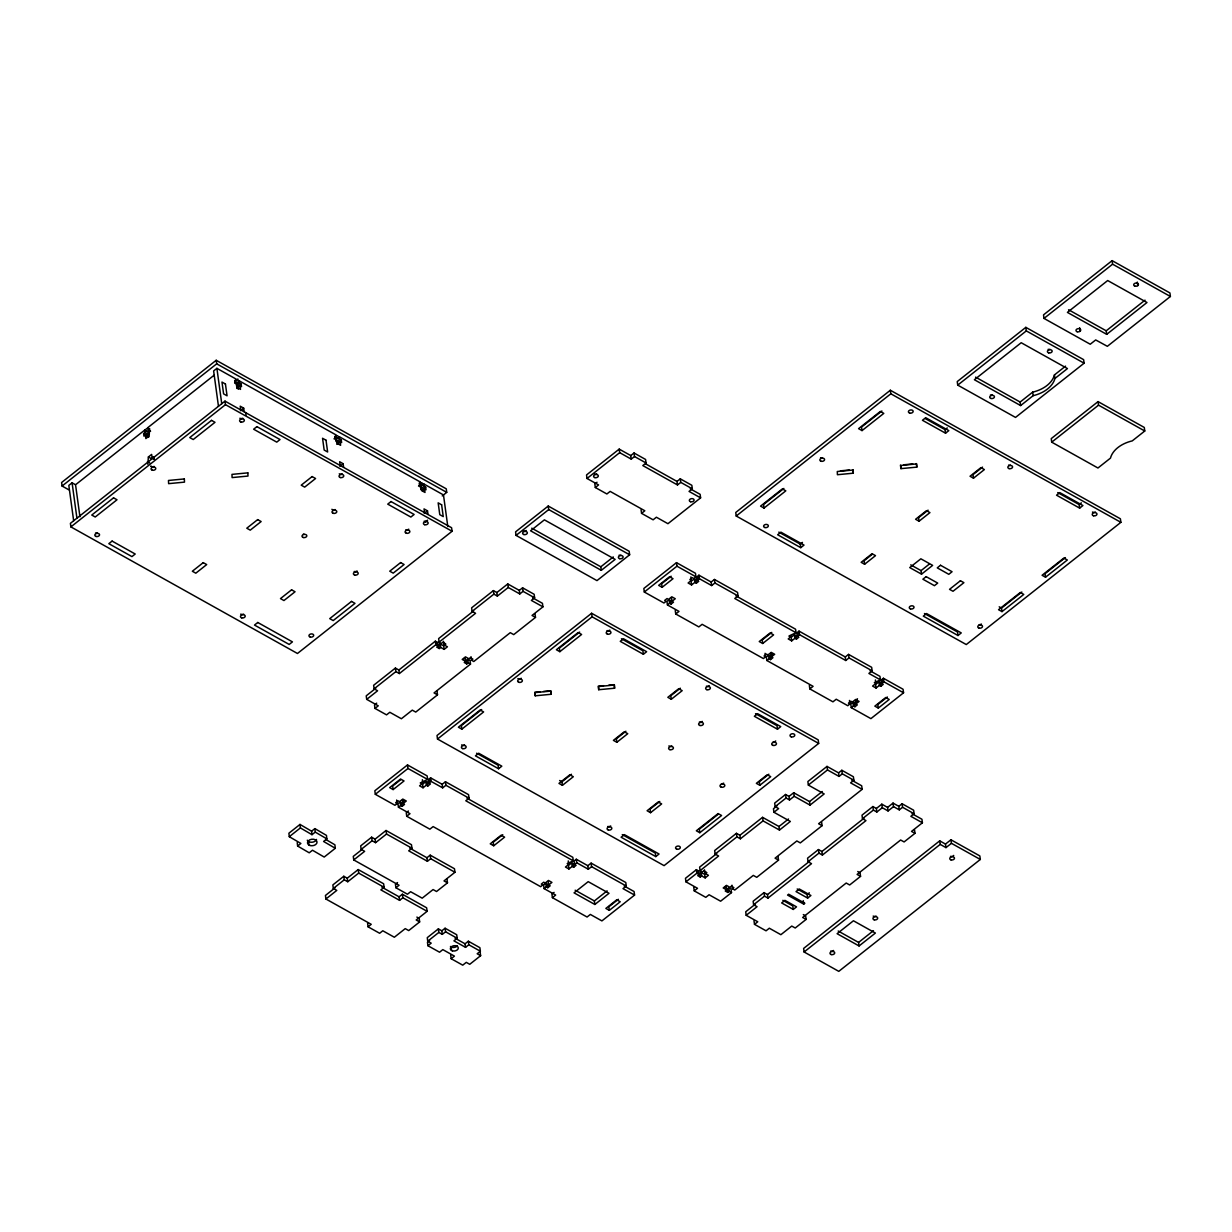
<?xml version="1.0" encoding="UTF-8"?>
<svg xmlns="http://www.w3.org/2000/svg" width="1232" height="1232" viewBox="0 0 1232 1232"><rect width="100%" height="100%" fill="white"/><g stroke="black" fill="none" stroke-linecap="round" stroke-linejoin="round"><path stroke-width="1.5" d="M442.242 495.926L446.739 492.369L446.261 488.827L216.201 360.283L61.6 482.513L62.077 486.039L68.807 489.797M62.077 486.039L216.693 363.825L216.201 360.283M75.368 484.653L72.087 482.821L68.823 485.408L73.658 520.766M236.744 388.419L240.009 385.832L240.502 389.374L237.037 387.433L236.544 383.891L235.035 383.06L234.681 380.457L236.19 381.304L235.866 378.948L216.894 368.337L213.629 370.924L218.464 406.298M144.683 430.107L145.006 432.463L143.605 433.572L147.07 435.512L148.487 434.403L148.163 432.032L144.683 430.107L75.552 484.761L79.941 516.762M214.368 375.021L147.963 427.519L148.287 429.876L150.597 431.169M148.287 429.876L149.688 428.751L149.118 436.005L145.853 438.592L145.376 435.05L143.959 436.174L143.605 433.572M334.118 438.946L336.29 437.237L335.966 434.881L239.331 380.888L236.067 383.46L238.253 389.25M236.39 385.816L239.655 383.244L239.331 380.888M147.794 464.233L148.379 456.98L151.644 454.392L152.121 457.934L154.431 459.228M237.899 386.663L241.164 384.076L239.655 383.244M152.121 457.934L153.538 456.81L153.892 459.413M225.009 401.124L70.393 523.354L70.886 526.896L297.466 653.484L452.082 531.269L451.59 527.727L225.009 401.124L225.487 404.666L452.082 531.269M70.886 526.896L225.487 404.666M240.425 410.718L243.69 408.146L240.225 406.206L240.717 409.748M339.431 436.806L336.167 439.393L336.49 441.749L337.999 442.596L341.264 440.009L339.755 439.177L339.431 436.806L420.358 482.02L420.682 484.392L418.51 486.101M336.49 441.749L339.755 439.177M336.844 444.352L340.109 441.764L341.618 442.596L341.264 440.009M339.847 466.281L343.112 463.694L339.647 461.754L340.14 465.296M423.823 483.96L420.559 486.548L420.882 488.904L422.391 489.751L425.656 487.164L424.147 486.317L423.823 483.96L443.474 494.941L447.817 526.588M420.882 488.904L424.147 486.317M422.33 490.644L424.501 488.919L426.01 489.751L425.656 487.164M424.239 513.421L427.504 510.849L424.039 508.908L424.532 512.45M425.41 521.921L427.581 520.197M630.769 455.578L634.033 452.991L634.511 456.533L631.246 459.12L630.769 455.578L619.203 449.11L586.54 474.936L587.017 478.478L598.583 484.931L595.318 487.518L606.883 493.97L610.148 491.399L644.829 510.772L641.564 513.359L653.114 519.812L656.379 517.224L667.944 523.692L700.608 497.867L700.13 494.325L690.213 488.796M548.24 506.044L515.577 531.854L516.054 535.396L596.981 580.611L629.644 554.785L629.167 551.258L548.24 506.044L548.717 509.571L629.644 554.785M587.017 478.478L619.681 452.652L619.203 449.11M516.054 535.396L548.717 509.571M597.012 482.251L594.825 483.976L595.318 487.518M634.033 452.991L645.583 459.459L646.076 462.986L642.811 465.573L677.492 484.946L680.757 482.374L680.264 478.832L676.999 481.419L677.492 484.946M398.875 670.008L435.358 641.179L435.835 644.706L399.368 673.55L398.875 670.008L395.41 668.067L373.635 685.285L374.112 688.827L377.593 690.767L366.705 699.36L378.255 705.828L374.99 708.415L386.555 714.868L389.82 712.281L401.386 718.749L412.273 710.14L415.738 712.081L437.514 694.863L437.021 691.321M496.866 592.546L507.753 583.937L508.246 587.479L497.358 596.088L496.866 592.546L493.401 590.605L471.625 607.823L472.102 611.365L475.583 613.29L439.1 642.134L441.41 643.427L442.827 642.303L445.368 643.72L443.951 644.844L447.432 646.785L444.167 649.356L440.686 647.431L440.209 643.889L438.792 645.014L439.27 648.54L440.686 647.431M374.112 688.827L395.888 671.609L395.41 668.067M472.102 611.365L493.878 594.147L493.401 590.605M375.745 688.303L366.212 695.834L366.705 699.36M473.627 610.918L438.623 638.592L439.1 642.134M435.358 641.179L437.668 642.473L436.251 643.581L438.792 645.014M437.668 642.473L438.145 645.999L436.729 647.123L439.27 648.54M444.167 649.356L443.674 645.83L445.845 644.105M376.684 703.149L374.513 704.873L374.99 708.415M522.584 587.818L523.061 591.345L519.796 593.932L519.319 590.39L522.584 587.818L534.149 594.271L534.626 597.813L531.362 600.4L542.927 606.852L532.039 615.461L535.504 617.401L513.729 634.619L510.264 632.678L473.781 661.507L471.471 660.213L470.994 656.687M463.756 658.966L465.172 657.842L465.665 661.384L464.248 662.493L466.789 663.925L468.206 662.801L467.729 659.259L466.312 660.383L466.789 663.925M471.471 660.213L472.888 659.105L470.347 657.672L468.93 658.797L465.465 656.856L462.2 659.443L465.665 661.384M467.729 659.259L470.039 660.552L470.516 664.094L434.049 692.923L437.514 694.863M680.264 478.832L691.83 485.285L692.322 488.827L689.042 491.414L700.608 497.867M601.308 570.324L530.561 530.792L544.39 519.858L615.138 559.39L601.308 570.324L600.831 566.797L613.274 556.956M311.604 831.2L314.868 828.612L315.253 832.108L311.989 834.68L311.604 831.2L299.992 824.439L288.889 833.217L289.289 836.697L300.885 843.458L297.62 846.045L309.217 852.806L312.481 850.234L324.201 857.056L335.304 848.278L334.904 844.798L326.126 839.67M289.289 836.697L300.392 827.919L299.992 824.439M591.606 613.274L437.006 735.504L437.499 739.031L664.079 865.634L818.679 743.42L818.202 739.878L591.606 613.274L592.099 616.816L818.679 743.42M437.499 739.031L592.099 616.816M423.038 787.772L422.561 784.23L425.825 781.642L426.318 785.184L423.038 787.772L419.573 785.831L422.838 783.244L421.344 782.412L427.627 779.456L427.15 775.914L407.499 764.933L374.836 790.759L375.313 794.301L394.964 805.281L397.151 803.557L396.658 800.015M481.681 709.54L461.369 725.602L461.846 729.144L483.622 711.927L480.157 709.986L458.381 727.203L461.846 729.144M579.671 632.078L559.359 648.14L559.836 651.682L581.612 634.465L578.147 632.524L556.371 649.741L559.836 651.682M375.313 794.301L407.977 768.475L407.499 764.933M890.336 390.251L735.735 512.481L736.228 516.023L966.273 644.552L1120.889 522.337L1120.396 518.795L890.336 390.251L890.828 393.793L1120.889 522.337M400.816 779.579L392.654 786.031L393.147 789.573L404.034 780.965L400.554 779.024L389.666 787.633L393.147 789.573M314.868 828.612L326.465 835.388L326.85 838.869L323.585 841.456L335.304 848.278M691.568 584.938L691.09 581.396L694.355 578.809L694.848 582.351L691.568 584.938L688.103 582.998L691.368 580.411L689.874 579.579L692.261 577.685L693.77 578.516L695.941 576.807L695.464 573.265L676.491 562.654L643.828 588.48L644.305 592.022L663.956 603.002L666.142 601.278L664.633 600.446L667.036 598.552L668.529 599.383L671.794 596.796L675.275 598.737L672.01 601.324L673.504 602.171L671.117 604.05L669.607 603.218L669.13 599.676L666.943 601.401L667.436 604.943L678.986 611.395L675.721 613.983L698.852 626.903L702.117 624.316L763.378 658.55L765.565 656.825L765.072 653.299M736.228 516.023L890.828 393.793M644.305 592.022L676.969 566.196L676.491 562.654M671.178 576.222L661.646 583.752L662.138 587.294L673.026 578.686L669.546 576.745L658.658 585.354L662.138 587.294M783.891 488.457L763.563 504.519L764.04 508.061L785.816 490.844L782.351 488.904L760.575 506.121L764.04 508.061M881.881 410.995L861.553 427.057L862.03 430.599L883.806 413.382L880.341 411.442L858.565 428.659L862.03 430.599M401.632 802.802L404.034 800.908L402.525 800.061L403.018 803.603L404.512 804.434L402.125 806.329L401.632 802.802L400.138 801.955L397.951 803.68L398.444 807.222L409.994 813.674L406.729 816.262L429.86 829.182L433.125 826.595L540.632 886.67L542.819 884.946L541.31 884.099L543.697 882.204L545.206 883.051L548.471 880.464L551.936 882.405L548.671 884.992L550.18 885.823L547.778 887.718L546.284 886.886L545.791 883.344L543.62 885.069L544.097 888.611L555.663 895.063L552.398 897.651L587.079 917.024L590.344 914.437L601.909 920.905L634.572 895.079L634.08 891.537L624.177 886.008M426.318 785.184L427.812 786.016L430.43 783.952L428.921 783.121L428.443 779.579L430.615 777.854L442.18 784.322L442.658 787.849L445.922 785.277L445.445 781.735L442.18 784.322M427.812 786.016L427.335 782.489L429.937 780.426L428.443 779.579M398.444 807.222L400.616 805.497L400.138 801.955M403.018 803.603L406.283 801.016L402.802 799.075L399.538 801.662L398.044 800.831L395.641 802.725L397.151 803.557M428.921 783.121L431.108 781.396L430.615 777.854M694.848 582.351L696.342 583.198L698.744 581.304L697.235 580.457L696.758 576.93L698.929 575.205L711.172 582.043L711.649 585.57L714.914 582.998L714.437 579.456L711.172 582.043M696.342 583.198L695.864 579.656L698.251 577.762L696.758 576.93M375.098 839.146L386.032 830.491L386.525 834.033L375.575 842.673L375.098 839.146L371.633 837.206L360.683 845.86L361.176 849.387L364.641 851.327L353.753 859.936L399.06 885.254L395.903 887.748L407.469 894.216L410.626 891.722L422.191 898.174L433.079 889.566L436.544 891.506L447.493 882.851L447 879.325M697.235 580.457L699.422 578.732L698.929 575.205M667.436 604.943L669.607 603.218M408.423 810.995L406.252 812.72L406.729 816.262M361.176 849.387L372.11 840.748L371.633 837.206M361.438 849.941L353.261 856.394L353.753 859.936M1025.825 327.358L957.233 381.581L957.726 385.123L1015.522 417.417L1084.114 363.194L1083.636 359.652L1025.825 327.358L1026.318 330.9L1084.114 363.194M1112.111 260.645L1043.519 314.868L1043.997 318.41L1090.243 344.236L1095.695 339.94L1107.352 346.315L1170.4 296.481L1169.923 292.939L1112.111 260.645L1112.604 264.187L1170.4 296.481M957.726 385.123L1026.318 330.9M1043.997 318.41L1112.604 264.187M347.255 878.2L358.204 869.561L358.681 873.088L347.747 881.742L347.255 878.2L343.79 876.275L332.856 884.915L333.333 888.457L336.798 890.397L325.91 899.006L371.232 924.323L368.075 926.818L379.641 933.271L382.798 930.776L394.348 937.244L405.236 928.635L408.716 930.576L419.65 921.921L419.173 918.379L416.863 917.085M333.333 888.457L344.282 879.802L343.79 876.275M334.95 887.933L325.433 895.464L325.91 899.006M498.56 768.753L501.824 766.165L478.709 753.245L475.444 755.832L498.56 768.753L498.082 765.211L476.615 753.214M643.366 654.269L646.631 651.697L623.515 638.777L620.25 641.348L643.366 654.269L642.888 650.742L621.421 638.746M445.445 781.735L468.56 794.655L469.053 798.197L465.788 800.769L573.296 860.845L567.228 863.617L568.722 864.464L565.457 867.035L568.922 868.976L572.187 866.404L571.71 862.862L568.445 865.449L568.922 868.976M386.032 830.491L411.473 844.705L411.95 848.232L408.685 850.819L427.412 861.291L430.676 858.704L430.199 855.162L426.934 857.749L427.412 861.291M800.754 547.67L777.638 534.75L780.903 532.162L804.019 545.083L800.754 547.67L800.276 544.128L802.448 542.403M945.56 433.187L922.445 420.281L925.709 417.694L948.825 430.615L945.56 433.187L945.083 429.66L947.254 427.935M714.437 579.456L737.552 592.376L738.045 595.918L734.78 598.49L796.041 632.724L789.974 635.512L791.468 636.343L788.203 638.931L791.668 640.871L794.948 638.284L794.455 634.742L791.19 637.329L791.668 640.871M358.204 869.561L383.629 883.76L384.122 887.302L380.857 889.889L399.584 900.346L402.849 897.774L402.371 894.232L399.091 896.819L399.584 900.346M397.536 882.559L395.426 884.222L395.903 887.748M1106.706 334.349L1067.405 312.389L1107.691 280.542L1146.992 302.502L1106.706 334.349L1106.228 330.807L1145.021 300.146M1020.635 405.574L974.389 379.733L1021.205 342.727L1067.451 368.568L1054.931 378.47A28.998 19.327 -7.8 0 1 1033.155 395.672L1020.635 405.574L1020.142 402.048L1032.662 392.146A28.998 19.327 -7.8 0 0 1054.438 374.928L1065.572 366.135M562.423 785.338L558.958 783.398L569.846 774.789L573.311 776.73L562.423 785.338L561.946 781.796L571.463 774.266M625.902 731.238L616.385 738.769L616.862 742.295L627.75 733.687L624.285 731.762L613.397 740.355L616.862 742.295M680.341 688.195L670.824 695.726L671.301 699.268L682.189 690.659L678.724 688.719L667.836 697.327L671.301 699.268M430.199 855.162L454.469 868.729L454.962 872.271L444.013 880.911L447.493 882.851M502.764 834.695L493.231 842.226L493.724 845.768L504.612 837.159L501.131 835.219L490.244 843.828L493.724 845.768M771.756 632.416L762.223 639.947L762.716 643.489L773.604 634.88L770.123 632.94L759.235 641.549L762.716 643.489M872.302 554.261L864.14 560.714L864.618 564.256L875.505 555.647L872.04 553.707L861.153 562.316L864.618 564.256M928.096 510.156L918.579 517.686L919.057 521.213L929.944 512.604L926.479 510.679L915.592 519.273L919.057 521.213M982.535 467.113L973.018 474.643L973.496 478.185L984.383 469.577L980.918 467.636L970.031 476.245L973.496 478.185M402.371 894.232L426.642 907.799L427.119 911.326L416.185 919.981L419.65 921.921M770.046 656.071L772.449 654.177L770.939 653.33L771.417 656.872L772.926 657.719L770.524 659.613L770.046 656.071L768.537 655.224L766.366 656.949L766.843 660.491L813.089 686.332L809.824 688.904L832.955 701.824L836.22 699.237L847.77 705.705L849.957 703.98L849.464 700.438M794.948 638.284L796.442 639.115L798.844 637.221L797.335 636.39L796.858 632.848L799.029 631.123L845.275 656.964L845.753 660.506L849.017 657.919L848.54 654.392L845.275 656.964M766.843 660.491L769.03 658.766L768.537 655.224M771.417 656.872L774.697 654.284L771.217 652.359L767.952 654.931L766.458 654.1L764.056 655.994L765.565 656.825M797.335 636.39L799.506 634.665L799.029 631.123M1098.051 401.617L1051.235 438.623L1051.712 442.165L1097.958 468.006L1110.479 458.104A28.998 19.327 -7.8 0 1 1132.254 440.887L1144.774 431L1144.297 427.458L1098.051 401.617L1098.544 405.159L1144.774 431M1051.712 442.165L1098.544 405.159M441.826 930.822L445.091 928.235L445.584 931.777L442.303 934.364L441.826 930.822L438.361 928.882L427.258 937.66L427.735 941.202L431.2 943.142L427.935 945.729L439.562 952.213L442.827 949.626L454.439 956.124L451.174 958.712L462.739 965.164L466.281 962.361L469.746 964.302L480.634 955.693L480.141 952.167M427.735 941.202L438.838 932.424L438.361 928.882M429.629 940.463L427.458 942.187L427.935 945.729M921.536 574.158L909.74 567.582L920.858 558.804L932.639 565.38L921.536 574.158L921.059 570.632L929.39 564.04M445.091 928.235L456.718 934.734L457.195 938.276L453.93 940.848L465.542 947.346L468.807 944.759L468.329 941.217L465.065 943.804L465.542 947.346M587.849 865.711L591.114 863.124L591.591 866.666L588.326 869.238L587.849 865.711L576.283 859.243L574.097 860.968L574.589 864.51L576.083 865.341L573.696 867.236L572.187 866.404M544.097 888.611L546.284 886.886M574.589 864.51L576.761 862.785L576.283 859.243M659.782 801.462L650.065 809.147L650.558 812.689L661.661 803.911L658.196 801.97L647.093 810.748L650.558 812.689M554.092 892.384L551.905 894.109L552.398 897.651M468.329 941.217L479.895 947.685L480.372 951.227L477.169 953.753L480.634 955.693M777.469 729.205L780.734 726.618L757.618 713.698L754.354 716.285L777.469 729.205L776.992 725.663L755.524 713.667M1079.663 508.123L1056.548 495.202L1059.813 492.615L1082.928 505.536L1079.663 508.123L1079.186 504.581L1081.357 502.856M848.54 654.392L871.655 667.297L872.148 670.839L868.883 673.427L880.433 679.879L874.366 682.651L875.86 683.498L872.595 686.085L876.06 688.01L879.34 685.439L878.847 681.897L875.582 684.484L876.06 688.01M594.856 904.473L574.05 892.846L588.203 881.665L609.008 893.292L594.856 904.473L594.378 900.946L607.114 890.875M655.778 856.594L659.058 854.007L624.378 834.634L621.097 837.221L655.778 856.594L655.301 853.052L622.268 834.603M857.503 698.775L855.331 700.484L855.809 704.026L857.318 704.873L854.931 706.752L854.438 703.226L852.929 702.379L850.758 704.103L851.25 707.645L870.901 718.626L903.564 692.8L903.071 689.258L883.421 678.278L881.25 680.002L881.727 683.544L883.236 684.376L880.834 686.27L879.34 685.439M854.438 703.226L856.841 701.331M880.834 686.27L880.356 682.744L882.743 680.849L881.25 680.002M851.25 707.645L853.422 705.921L852.929 702.379M855.809 704.026L859.089 701.439L855.609 699.499L852.344 702.086L850.85 701.254L848.448 703.149L849.957 703.98M881.727 683.544L883.914 681.82L883.421 678.278M591.114 863.124L625.794 882.497L626.272 886.039L623.007 888.626L634.572 895.079M718.194 814.26L699.329 829.182L699.807 832.709L721.582 815.507L718.117 813.567L696.342 830.784L699.807 832.709M768.86 774.204L759.328 781.735L759.821 785.277L770.708 776.668L767.243 774.728L756.356 783.336L759.821 785.277M618.372 899.283L608.839 906.814L609.332 910.356L620.22 901.747L616.739 899.807L605.851 908.415L609.332 910.356M957.988 635.512L961.253 632.925L926.572 613.551L923.307 616.139L957.988 635.512L957.495 631.985L924.462 613.521M887.363 697.004L877.831 704.535L878.308 708.077L889.196 699.468L885.731 697.528L874.843 706.136L878.308 708.077M1002.001 611.626L998.536 609.701L1020.312 592.484L1023.777 594.425L1002.001 611.626L1001.524 608.1L1021.836 592.022M1065.387 557.603L1045.075 573.665L1045.552 577.207L1067.328 559.99L1063.863 558.05L1042.087 575.267L1045.552 577.207M739.908 835.265L762.562 817.34L763.055 820.882L740.386 838.807L739.908 835.265L736.428 833.325L714.652 850.542L715.145 854.084L718.61 856.009L700.099 870.654L702.409 871.933L703.826 870.824L706.367 872.241L704.966 873.365L708.431 875.305L705.166 877.877L701.686 875.937L701.208 872.41L699.791 873.519L700.284 877.061L701.686 875.937M789.019 796.426L793.701 792.73L794.193 796.272L789.512 799.968L789.019 796.426L785.554 794.486L774.666 803.095L775.159 806.637L778.624 808.577L773.942 812.273L790.359 821.451L779.471 830.06L763.055 820.882M715.145 854.084L736.921 836.867L736.428 833.325M775.159 806.637L786.047 798.028L785.554 794.486M700.284 877.061L697.728 875.644L699.145 874.52L698.667 870.978L696.357 869.7L685.469 878.293L685.947 881.835L697.512 888.303L694.247 890.875L705.797 897.343L709.078 894.755L720.628 901.208L731.515 892.599L731.038 889.073L728.728 887.779L727.311 888.903L727.789 892.43L729.205 891.321L728.728 887.779M716.701 853.607L699.622 867.112L700.099 870.654M776.961 805.959L773.45 808.731L773.942 812.273M838.561 772.864L841.826 770.277L842.318 773.819L839.054 776.406L838.561 772.864L827.011 766.412L807.869 781.535L808.346 785.077L824.177 793.932L810.025 805.112L794.193 796.272M697.25 872.102L698.667 870.978M685.947 881.835L696.835 873.226L696.357 869.7M808.346 785.077L827.488 769.938L827.011 766.412M705.166 877.877L704.673 874.35L706.86 872.626M810.025 805.112L809.547 801.585L822.283 791.514M779.471 830.06L778.978 826.518L788.511 818.987M841.826 770.277L853.391 776.745L853.884 780.272L850.604 782.859L862.169 789.327L818.618 823.746L822.083 825.686L800.307 842.904L796.842 840.963L775.067 858.18L778.532 860.121L756.756 877.323L753.291 875.398L734.78 890.028L732.47 888.734L731.993 885.192M724.77 887.471L726.172 886.362L726.664 889.889L725.248 891.013L727.789 892.43M732.47 888.734L733.887 887.61L731.346 886.193L729.929 887.317L726.464 885.377L723.199 887.949L726.664 889.889M876.368 808.485L881.804 804.173L882.297 807.715L876.845 812.011L876.368 808.485L872.887 806.544L862 815.153L862.492 818.679L865.957 820.62L822.406 855.054L821.929 851.512L818.448 849.572L807.561 858.18L808.053 861.722L811.518 863.663L767.967 898.082L767.49 894.555L764.025 892.615L753.137 901.223L753.614 904.75L757.079 906.69L746.192 915.299L757.757 921.767L754.492 924.339L766.042 930.807L769.322 928.22L780.872 934.688L791.76 926.079L795.225 928.004L806.113 919.411L805.636 915.869L803.326 914.575M753.614 904.75L764.502 896.157L764.025 892.615M808.053 861.722L818.941 853.114L818.448 849.572M862.492 818.679L873.38 810.071L872.887 806.544M755.231 904.242L745.714 911.772L746.192 915.299M767.49 894.555L809.532 861.307M821.929 851.512L863.971 818.279M893.031 803.095L893.508 806.637L888.072 810.949L887.594 807.407L893.031 803.095L898.806 806.329L899.298 809.871L902.563 807.283L902.07 803.757L898.806 806.329M807.653 898.082L796.026 891.583L799.291 888.996L810.918 895.495L807.653 898.082L807.16 894.54L809.347 892.815M793.269 909.432L796.534 906.86L784.923 900.361L781.658 902.948L793.269 909.432L792.792 905.905L782.828 900.33M902.07 803.757L913.636 810.209L914.129 813.751L910.864 816.323L922.414 822.791L911.526 831.4L914.991 833.325L904.103 841.933L900.638 840.008L857.087 874.427L860.552 876.368L849.664 884.976L846.199 883.036L802.648 917.47L806.113 919.411M803.741 904.119L804.835 903.256L788.649 894.216L787.556 895.079L803.741 904.119L803.264 900.592M945.498 844.074L939.708 840.855L803.618 948.44L804.096 951.982L838.792 971.355L980.318 859.459L979.84 855.932L950.935 839.777L945.498 844.074L945.976 847.616L951.427 843.319L950.935 839.777M804.096 951.982L940.201 844.382L939.708 840.855M859.074 945.96L837.098 933.687L853.437 920.781L875.398 933.055L859.074 945.96L858.581 942.434L873.426 930.684M840.47 470.84L849.279 470.008M903.965 464.772L912.773 463.925M853.299 473.196L837.421 474.72L837.283 471.517L853.16 470.008L853.299 473.196L852.821 469.669M900.915 468.637L916.793 467.128L916.654 463.925L900.777 465.45L900.915 468.637L900.438 465.111M540.032 691.753L534.75 692.261L535.227 695.803L551.104 694.278L550.966 691.09L535.088 692.6L535.227 695.803M543.558 691.414L550.612 690.752L551.104 694.278M603.526 685.685L598.244 686.193L598.721 689.72L614.599 688.211L614.46 685.007L598.583 686.532L598.721 689.72M608.824 685.177L614.106 684.669L614.599 688.211M1068.56 309.756L1106.228 330.807M975.559 377.131L1020.142 402.048M925.263 418.587L945.083 429.66M1057.718 492.584L1079.186 504.581M999.214 606.806L1001.524 608.1M910.741 564.857L921.059 570.632M778.809 532.132L800.276 544.128M634.511 456.533L646.076 462.986M680.757 482.374L692.322 488.827M645.63 463.879L676.999 481.419M619.681 452.652L631.246 459.12M714.914 582.998L738.045 595.918M849.017 657.919L872.148 670.839M735.951 595.888L795.564 629.198L796.041 632.724M870.038 670.809L879.956 676.353L880.433 679.879M796.858 632.848L798.351 633.695M676.969 566.196L695.941 576.807M699.422 578.732L711.649 585.57M799.506 634.665L845.753 660.506M883.914 681.82L903.564 692.8M694.355 578.809L695.864 579.656M794.455 634.742L795.964 635.589L796.442 639.115M878.847 681.897L880.356 682.744M788.88 636.035L791.19 637.329M669.13 599.676L670.624 600.523L671.117 604.05M769.03 658.766L770.524 659.613M853.422 705.921L854.931 706.752M531.731 528.174L600.831 566.797M216.693 363.825L446.739 492.369M336.29 437.237L334.781 436.39L337.121 443.366L340.602 445.306L340.109 441.764M420.682 484.392L419.173 483.545L421.529 490.521L424.994 492.446L424.501 488.919M240.009 385.832L241.518 386.679L241.164 384.076M523.061 591.345L534.626 597.813M507.753 583.937L519.319 590.39M532.532 597.782L542.434 603.31L542.927 606.852M902.563 807.283L914.129 813.751M842.318 773.819L853.884 780.272M508.246 587.479L519.796 593.932M912.019 813.721L921.936 819.249L922.414 822.791M851.774 780.241L861.692 785.785L862.169 789.327M893.508 806.637L899.298 809.871M827.488 769.938L839.054 776.406M881.804 804.173L887.594 807.407M951.427 843.319L980.318 859.459M882.297 807.715L888.072 810.949M493.878 594.147L497.358 596.088M940.201 844.382L945.976 847.616M873.38 810.071L876.845 812.011M793.701 792.73L809.547 801.585M145.006 432.463L148.487 434.403M145.376 435.05L148.841 436.99M786.047 798.028L789.512 799.968M148.379 456.98L151.844 458.92M147.44 461.63L149.75 462.924M150.689 466.112L152.999 467.405M762.562 817.34L778.978 826.518M857.765 871.532L860.075 872.826L860.552 876.368M818.941 853.114L822.406 855.054M440.209 643.889L443.674 645.83M435.835 644.706L438.145 645.999M468.206 662.801L470.516 664.094M736.921 836.867L740.386 838.807M797.196 888.98L807.16 894.54M395.888 671.609L399.368 673.55M838.191 931.022L858.581 942.434M559.636 780.503L561.946 781.796M764.502 896.157L767.967 898.082M701.208 872.41L704.673 874.35M696.835 873.226L699.145 874.52M729.205 891.321L731.515 892.599M445.922 785.277L469.053 798.197M591.591 866.666L626.272 886.039M466.974 798.182L572.818 857.303L573.296 860.845M407.977 768.475L427.627 779.456M431.108 781.396L442.658 787.849M576.761 862.785L588.326 869.238M571.71 862.862L573.203 863.694L573.696 867.236M425.825 781.642L427.335 782.489M420.251 782.936L422.561 784.23M575.159 890.212L594.378 900.946M545.791 883.344L547.301 884.191L547.778 887.718M400.616 805.497L402.125 806.329M386.525 834.033L411.95 848.232M430.676 858.704L454.962 872.271M409.763 848.155L426.934 857.749M372.11 840.748L375.575 842.673M358.681 873.088L384.122 887.302M402.849 897.774L427.119 911.326M381.935 887.225L399.091 896.819M445.584 931.777L457.195 938.276M468.807 944.759L480.372 951.227M455.101 938.245L465.065 943.804M438.838 932.424L442.303 934.364M344.282 879.802L347.747 881.742M315.253 832.108L326.85 838.869M300.392 827.919L311.989 834.68M1137.305 282.066L1137.783 285.608M1079.602 327.681L1080.079 331.223M1054.438 374.928L1054.931 378.47M1032.662 392.146L1033.155 395.672M916.3 463.586L916.793 467.128M914.514 829.798L914.991 833.325M875.382 679.956L875.86 683.498M809.347 685.377L809.824 688.904M821.605 822.144L822.083 825.686M778.054 856.579L778.532 860.121M753.999 920.812L754.492 924.339M690.89 576.884L691.368 580.411M675.244 610.441L675.721 613.983M671.517 597.782L672.01 601.324M704.473 869.823L704.966 873.365M693.755 887.348L694.247 890.875M641.071 509.817L641.564 513.359M535.011 613.859L535.504 617.401M568.245 860.922L568.722 864.464M548.194 881.45L548.671 884.992M427.504 510.849L427.997 514.375M443.474 641.302L443.951 644.844M451.112 946.961L451.59 950.488M450.696 955.17L451.174 958.712M422.36 779.702L422.838 783.244M343.112 463.694L343.605 467.236M367.598 923.276L368.075 926.818M245.676 412.52L246.03 415.107M243.69 408.146L244.182 411.673M216.894 368.337L221.745 403.711M72.087 482.821L76.923 518.195M308.585 841.564L308.986 845.044M297.22 842.565L297.62 846.045M316.501 839.439A4.789 3.265 -6.4 0 1 312.004 842.241A4.789 3.265 -6.4 0 1 307.292 840.193M457.334 945.806A3.989 2.664 -7.8 0 1 450.45 946.469M833.587 950.488A2.387 1.602 -7.8 0 1 830.722 951.027M876.075 916.038A2.387 1.602 -7.8 0 1 873.18 916.069M953.707 855.439A2.387 1.602 -7.8 0 1 950.488 856.348M620.928 555.108A2.387 1.602 -7.8 0 1 619.126 555.124M526.218 530.468A2.387 1.602 -7.8 0 1 522.845 530.792M596.704 473.843A2.387 1.602 -7.8 0 1 594.317 474.074M992.268 394.918A2.387 1.602 -7.8 0 1 990.451 394.918M1049.972 349.287A2.387 1.602 -7.8 0 1 1048.155 349.303M822.391 457.703A2.387 1.602 -7.8 0 1 820.574 457.703M981.38 624.023A2.387 1.602 -7.8 0 1 979.101 624.655M1095.356 511.988A2.387 1.602 -7.8 0 1 1092.476 512.019M1010.409 465.049A2.387 1.602 -7.8 0 1 1008.592 465.065M723.677 783.121A2.418 1.602 -7.8 0 1 721.382 783.752M671.81 745.899A2.418 1.602 -7.8 0 1 668.899 745.914M702.286 721.398A2.418 1.602 -7.8 0 1 699.406 721.952M775.713 740.956A2.418 1.602 -7.8 0 1 773.049 741.957M609.84 630.076A2.387 1.602 -7.8 0 1 606.976 630.599M521.244 678.262A2.387 1.602 -7.8 0 1 517.887 678.586M464.541 744.852A2.387 1.602 -7.8 0 1 461.661 744.867M610.687 825.933A2.387 1.602 -7.8 0 1 607.823 826.456M709.262 685.623A2.387 1.602 -7.8 0 1 706.398 686.147M149.796 430.753A2.387 1.602 -7.8 0 1 145.776 430.415A2.387 1.602 -7.8 0 1 148.61 428.182M419.773 482.805A2.387 1.602 -7.8 0 1 422.822 484.268A2.387 1.602 -7.8 0 1 419.327 485.778M335.997 435.543A2.387 1.602 -7.8 0 1 338.292 437.529A2.387 1.602 -7.8 0 1 334.426 438.423M235.959 380.103A2.387 1.602 -7.8 0 1 238.854 380.827A2.387 1.602 -7.8 0 1 237.714 382.936A2.387 1.602 -7.8 0 1 234.619 382.582M420.05 482.343A2.387 1.602 -7.8 0 1 419.434 482.359M237.899 379.009A2.387 1.602 -7.8 0 1 236.236 379.641M357.064 570.97A2.418 1.602 -7.8 0 1 354.185 571.494M303.996 534.072A2.418 1.602 -7.8 0 1 303.38 534.072M335.196 509.555A2.418 1.602 -7.8 0 1 331.885 509.293M408.747 529.175A2.418 1.602 -7.8 0 1 405.852 529.714M242.75 418.218A2.387 1.602 -7.8 0 1 239.855 418.249M154.154 466.42A2.387 1.602 -7.8 0 1 151.274 466.435M97.374 532.917A2.387 1.602 -7.8 0 1 95.557 532.932M243.597 614.09A2.387 1.602 -7.8 0 1 240.717 614.106M427.042 520.628A2.387 1.602 -7.8 0 1 424.178 521.151M342.157 473.766A2.387 1.602 -7.8 0 1 339.277 473.796M113.544 497.836L91.769 515.053L95.234 516.993L117.009 499.776L113.544 497.836M211.534 420.374L189.759 437.591L193.224 439.531L214.999 422.314L211.534 420.374M112.097 541.094L108.832 543.682L131.947 556.602L135.212 554.015L112.097 541.094M256.903 426.626L253.638 429.213L276.753 442.134L280.018 439.547L256.903 426.626M203.234 562.639L192.346 571.248L195.811 573.188L206.699 564.579L203.234 562.639M257.673 519.611L246.785 528.22L250.25 530.145L261.138 521.552L257.673 519.611M312.112 476.568L301.224 485.177L304.689 487.117L315.577 478.509L312.112 476.568M391.006 501.547L387.741 504.134L410.857 517.055L414.121 514.468L391.006 501.547M291.584 589.82L280.48 598.598L283.945 600.538L295.049 591.76L291.584 589.82M257.765 622.483L254.5 625.071L289.181 644.444L292.446 641.872L257.765 622.483M351.505 601.416L329.729 618.633L333.194 620.574L354.97 603.357L351.505 601.416M400.631 562.577L389.743 571.186L393.208 573.126L404.096 564.518L400.631 562.577M926.141 576.638L922.876 579.209L934.441 585.677L937.706 583.09L926.141 576.638M940.524 565.272L937.259 567.86L948.809 574.312L952.074 571.725L940.524 565.272M960.421 580.734L949.533 589.343L953.014 591.268L963.901 582.659L960.421 580.734M184.353 478.94L168.476 480.465L168.615 483.652L184.492 482.128L184.353 478.94M247.848 472.857L231.97 474.382L232.109 477.585L247.986 476.06L247.848 472.857M225.441 384.014L221.976 382.074L223.593 393.855L227.058 395.795L225.441 384.014M326.018 440.209L322.553 438.269L324.17 450.05L327.635 451.99L326.018 440.209M441.626 504.797L438.161 502.856L439.778 514.653L443.243 516.593L441.626 504.797M310.002 845.491A4.789 3.265 -6.4 0 0 317.024 842.072A4.789 3.265 -6.4 0 0 309.74 839.839A4.789 3.265 -6.4 0 0 310.002 845.491M452.437 950.842A3.989 2.664 -7.8 0 0 458.289 947.962A3.989 2.664 -7.8 0 0 452.236 946.222A3.989 2.664 -7.8 0 0 452.437 950.842M831.2 954.554A2.387 1.602 -7.8 0 0 834.711 952.829A2.387 1.602 -7.8 0 0 831.076 951.797A2.387 1.602 -7.8 0 0 831.2 954.554M874.181 919.811A2.387 1.602 -7.8 0 0 877.692 918.086A2.387 1.602 -7.8 0 0 874.058 917.039A2.387 1.602 -7.8 0 0 874.181 919.811M950.965 859.874A2.387 1.602 -7.8 0 0 954.477 858.15A2.387 1.602 -7.8 0 0 950.842 857.118A2.387 1.602 -7.8 0 0 950.965 859.874M619.604 558.65A2.387 1.602 -7.8 0 0 623.115 556.926A2.387 1.602 -7.8 0 0 619.48 555.894A2.387 1.602 -7.8 0 0 619.604 558.65M523.846 534.534A2.387 1.602 -7.8 0 0 527.358 532.809A2.387 1.602 -7.8 0 0 523.723 531.762A2.387 1.602 -7.8 0 0 523.846 534.534M594.81 477.6A2.387 1.602 -7.8 0 0 598.321 475.875A2.387 1.602 -7.8 0 0 594.686 474.844A2.387 1.602 -7.8 0 0 594.81 477.6M690.567 501.732A2.387 1.602 -7.8 0 0 694.078 500.007A2.387 1.602 -7.8 0 0 690.444 498.96A2.387 1.602 -7.8 0 0 690.567 501.732M1077.215 331.747A2.387 1.602 -7.8 0 0 1080.726 330.022A2.387 1.602 -7.8 0 0 1077.091 328.975A2.387 1.602 -7.8 0 0 1077.215 331.747M1134.918 286.132A2.387 1.602 -7.8 0 0 1138.43 284.407A2.387 1.602 -7.8 0 0 1134.795 283.36A2.387 1.602 -7.8 0 0 1134.918 286.132M990.944 398.46A2.387 1.602 -7.8 0 0 994.455 396.735A2.387 1.602 -7.8 0 0 990.821 395.688A2.387 1.602 -7.8 0 0 990.944 398.46M1048.648 352.845A2.387 1.602 -7.8 0 0 1052.159 351.12A2.387 1.602 -7.8 0 0 1048.524 350.073A2.387 1.602 -7.8 0 0 1048.648 352.845M821.066 461.245A2.387 1.602 -7.8 0 0 824.578 459.521A2.387 1.602 -7.8 0 0 820.943 458.473A2.387 1.602 -7.8 0 0 821.066 461.245M764.841 527.527A2.387 1.602 -7.8 0 0 768.352 525.802A2.387 1.602 -7.8 0 0 764.718 524.755A2.387 1.602 -7.8 0 0 764.841 527.527M910.51 608.916A2.387 1.602 -7.8 0 0 914.021 607.191A2.387 1.602 -7.8 0 0 910.386 606.144A2.387 1.602 -7.8 0 0 910.51 608.916M978.993 628.089A2.387 1.602 -7.8 0 0 982.505 626.364A2.387 1.602 -7.8 0 0 978.87 625.317A2.387 1.602 -7.8 0 0 978.993 628.089M1093.462 515.761A2.387 1.602 -7.8 0 0 1096.973 514.037A2.387 1.602 -7.8 0 0 1093.338 512.989A2.387 1.602 -7.8 0 0 1093.462 515.761M1009.07 468.607A2.387 1.602 -7.8 0 0 1012.581 466.882A2.387 1.602 -7.8 0 0 1008.946 465.835A2.387 1.602 -7.8 0 0 1009.07 468.607M909.647 413.059A2.387 1.602 -7.8 0 0 913.158 411.334A2.387 1.602 -7.8 0 0 909.524 410.287A2.387 1.602 -7.8 0 0 909.647 413.059M772.957 745.391A2.418 1.602 -7.8 0 0 776.483 743.651A2.418 1.602 -7.8 0 0 772.834 742.603A2.418 1.602 -7.8 0 0 772.957 745.391M699.899 725.479A2.418 1.602 -7.8 0 0 703.41 723.738A2.418 1.602 -7.8 0 0 699.745 722.691A2.418 1.602 -7.8 0 0 699.899 725.479M669.885 749.657A2.418 1.602 -7.8 0 0 673.427 747.916A2.418 1.602 -7.8 0 0 669.761 746.869A2.418 1.602 -7.8 0 0 669.885 749.657M721.274 787.186A2.418 1.602 -7.8 0 0 724.816 785.446A2.418 1.602 -7.8 0 0 721.151 784.399A2.418 1.602 -7.8 0 0 721.274 787.186M607.453 634.141A2.387 1.602 -7.8 0 0 610.964 632.416A2.387 1.602 -7.8 0 0 607.33 631.369A2.387 1.602 -7.8 0 0 607.453 634.141M518.872 682.328A2.387 1.602 -7.8 0 0 522.383 680.603A2.387 1.602 -7.8 0 0 518.749 679.556A2.387 1.602 -7.8 0 0 518.872 682.328M462.647 748.609A2.387 1.602 -7.8 0 0 466.158 746.885A2.387 1.602 -7.8 0 0 462.524 745.837A2.387 1.602 -7.8 0 0 462.647 748.609M608.315 829.998A2.387 1.602 -7.8 0 0 611.827 828.274A2.387 1.602 -7.8 0 0 608.192 827.226A2.387 1.602 -7.8 0 0 608.315 829.998M676.799 849.171A2.387 1.602 -7.8 0 0 680.31 847.447A2.387 1.602 -7.8 0 0 676.676 846.399A2.387 1.602 -7.8 0 0 676.799 849.171M791.267 736.844A2.387 1.602 -7.8 0 0 794.779 735.119A2.387 1.602 -7.8 0 0 791.144 734.072A2.387 1.602 -7.8 0 0 791.267 736.844M706.875 689.689A2.387 1.602 -7.8 0 0 710.387 687.964A2.387 1.602 -7.8 0 0 706.752 686.917A2.387 1.602 -7.8 0 0 706.875 689.689M406.344 533.24A2.418 1.602 -7.8 0 0 409.871 531.516A2.418 1.602 -7.8 0 0 406.221 530.468A2.418 1.602 -7.8 0 0 406.344 533.24M333.287 513.328A2.418 1.602 -7.8 0 0 336.798 511.588A2.418 1.602 -7.8 0 0 333.133 510.556A2.418 1.602 -7.8 0 0 333.287 513.328M303.288 537.506A2.418 1.602 -7.8 0 0 306.814 535.766A2.418 1.602 -7.8 0 0 303.149 534.719A2.418 1.602 -7.8 0 0 303.288 537.506M354.662 575.036A2.418 1.602 -7.8 0 0 358.204 573.296A2.418 1.602 -7.8 0 0 354.539 572.249A2.418 1.602 -7.8 0 0 354.662 575.036M240.841 421.991A2.387 1.602 -7.8 0 0 244.352 420.266A2.387 1.602 -7.8 0 0 240.717 419.219A2.387 1.602 -7.8 0 0 240.841 421.991M152.26 470.177A2.387 1.602 -7.8 0 0 155.771 468.453A2.387 1.602 -7.8 0 0 152.137 467.421A2.387 1.602 -7.8 0 0 152.26 470.177M96.034 536.459A2.387 1.602 -7.8 0 0 99.546 534.734A2.387 1.602 -7.8 0 0 95.911 533.702A2.387 1.602 -7.8 0 0 96.034 536.459M241.703 617.848A2.387 1.602 -7.8 0 0 245.214 616.123A2.387 1.602 -7.8 0 0 241.58 615.076A2.387 1.602 -7.8 0 0 241.703 617.848M310.187 637.021A2.387 1.602 -7.8 0 0 313.698 635.296A2.387 1.602 -7.8 0 0 310.064 634.249A2.387 1.602 -7.8 0 0 310.187 637.021M424.655 524.693A2.387 1.602 -7.8 0 0 428.166 522.969A2.387 1.602 -7.8 0 0 424.532 521.921A2.387 1.602 -7.8 0 0 424.655 524.693M340.263 477.539A2.387 1.602 -7.8 0 0 343.774 475.814A2.387 1.602 -7.8 0 0 340.14 474.767A2.387 1.602 -7.8 0 0 340.263 477.539"/></g></svg>
